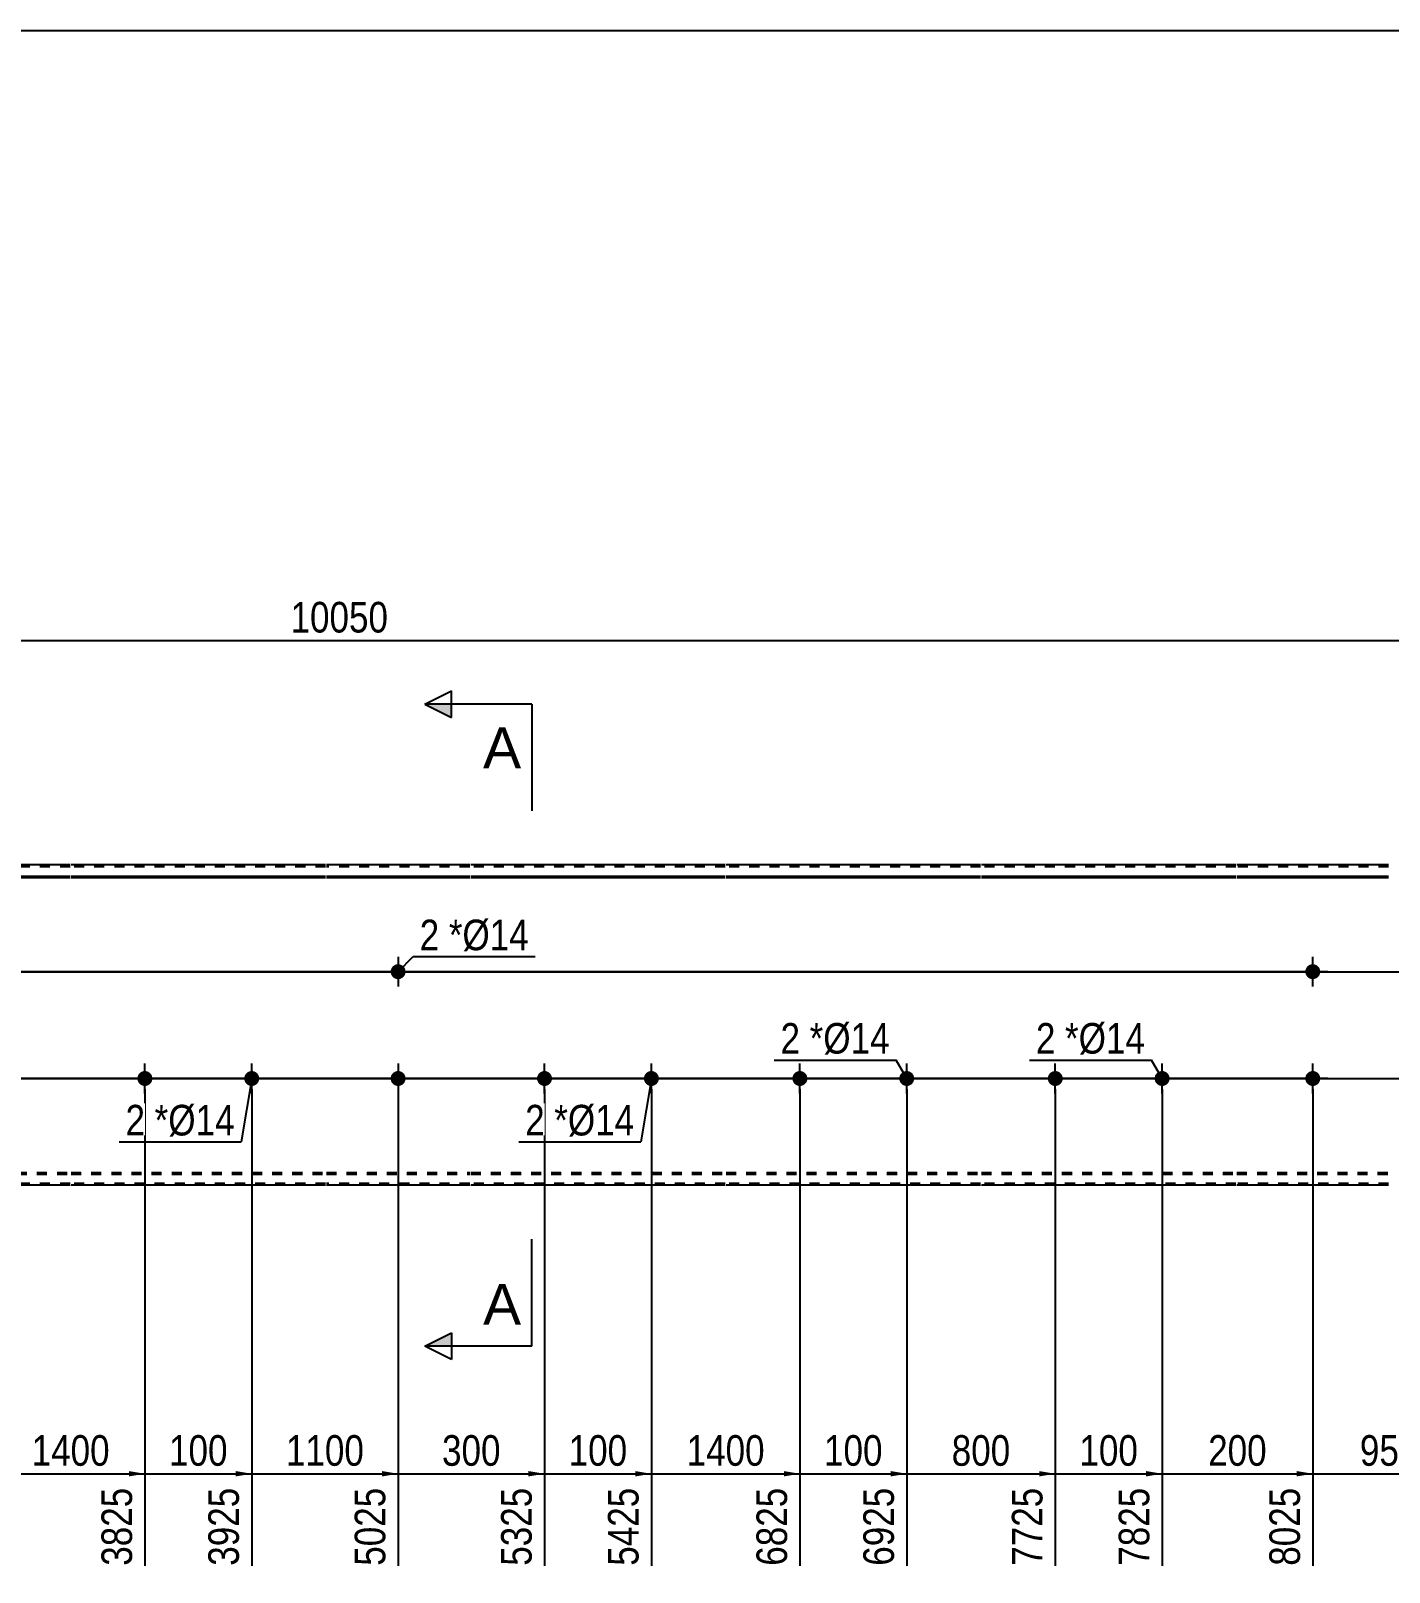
# Model space of a CAD drawing. Header units: millimetres. Extents: x -71 to 331, y -184 to 93.
# Drawn here: x 103.3 to 230.4, y -51.2 to 93.1 of the extents above; entities that cross this region are included whole.
import ezdxf

# ---------------------------------------------------------------- set-up
doc = ezdxf.new("R2010")
doc.units = ezdxf.units.MM
doc.linetypes.add('DXK_LINE_DOT1', pattern=[1.8814, 0.9407, -0.9407])
doc.styles.add('Arial', font='ARIAL.TTF', dxfattribs={"height": 0.2})
doc.styles.add('Arial Narrow', font='ARIALN.TTF', dxfattribs={"height": 0.2})

# ---------------------------------------------------------------- blocks, each defined once
blk = doc.blocks.new('Unknown-629086131-2119')
at = {"color": 5, "linetype": 'Continuous'}
blk.add_line((331.25, 93.07), (-68.75, 93.07), dxfattribs=at)
blk = doc.blocks.new('Part-629086131-1218 - 1203')
at = {"color": 2, "linetype": 'Continuous'}
for p, q in [((106.98, 15), (83.18, 15)), ((130.88, 15), (107.08, 15)), ((144.38, 15), (130.98, 15)), ((168.28, 15), (144.48, 15)), ((192.18, 15), (168.38, 15)), ((216.08, 15), (192.28, 15)), ((230.38, 15), (216.18, 15)), ((83.18, 13.94), (106.98, 13.94)), ((83.18, 13.81), (106.98, 13.81)), ((107.08, 13.94), (130.88, 13.94)), ((107.08, 13.81), (130.88, 13.81)), ((130.98, 13.94), (144.38, 13.94)), ((130.98, 13.81), (144.38, 13.81)), ((144.48, 13.94), (168.28, 13.94)), ((144.48, 13.81), (168.28, 13.81)), ((168.38, 13.94), (192.18, 13.94)), ((168.38, 13.81), (192.18, 13.81)), ((192.28, 13.94), (216.08, 13.94)), ((192.28, 13.81), (216.08, 13.81)), ((216.18, 13.94), (230.38, 13.94)), ((216.18, 13.81), (230.38, 13.81)), ((106.98, -15), (83.18, -15)), ((130.88, -15), (107.08, -15)), ((144.38, -15), (130.98, -15)), ((168.28, -15), (144.48, -15)), ((192.18, -15), (168.38, -15)), ((216.08, -15), (192.28, -15)), ((230.38, -15), (216.18, -15))]:
    blk.add_line(p, q, dxfattribs=at)
at = {"color": 7, "linetype": 'DXK_LINE_DOT1'}
for p, q in [((106.98, 14.82), (83.18, 14.82)), ((130.88, 14.82), (107.08, 14.82)), ((144.38, 14.82), (130.98, 14.82)), ((168.28, 14.82), (144.48, 14.82)), ((192.18, 14.82), (168.38, 14.82)), ((216.08, 14.82), (192.28, 14.82)), ((230.38, 14.82), (216.18, 14.82)), ((83.18, -13.81), (106.98, -13.81)), ((83.18, -13.94), (106.98, -13.94)), ((107.08, -13.81), (130.88, -13.81)), ((107.08, -13.94), (130.88, -13.94)), ((130.98, -13.81), (144.38, -13.81)), ((130.98, -13.94), (144.38, -13.94)), ((144.48, -13.81), (168.28, -13.81)), ((144.48, -13.94), (168.28, -13.94)), ((168.38, -13.81), (192.18, -13.81)), ((168.38, -13.94), (192.18, -13.94)), ((192.28, -13.81), (216.08, -13.81)), ((192.28, -13.94), (216.08, -13.94)), ((216.18, -13.81), (230.38, -13.81)), ((216.18, -13.94), (230.38, -13.94)), ((106.98, -14.82), (83.18, -14.82)), ((130.88, -14.82), (107.08, -14.82)), ((144.38, -14.82), (130.98, -14.82)), ((168.28, -14.82), (144.48, -14.82)), ((192.18, -14.82), (168.38, -14.82)), ((216.08, -14.82), (192.28, -14.82)), ((230.38, -14.82), (216.18, -14.82))]:
    blk.add_line(p, q, dxfattribs=at)
blk = doc.blocks.new('Bolt-629086131-1219 - 1203')
at = {"linetype": 'Continuous'}
for points in [[(222.58, 5, -1), (223.98, 5, -1)], [(261.17, 5, -1), (262.57, 5, -1)]]:
    blk.add_hatch(color=3, dxfattribs=at).paths.add_polyline_path(points)
at = {"color": 3, "linetype": 'Continuous'}
for p, q in [((223.28, 3.6), (223.28, 6.4)), ((261.87, 3.6), (261.87, 6.4)), ((224.68, 5), (221.88, 5)), ((263.27, 5), (260.47, 5))]:
    blk.add_line(p, q, dxfattribs=at)
blk = doc.blocks.new('Bolt-629086131-1226 - 1203')
at = {"linetype": 'Continuous'}
for points in [[(138.38, 5, -1), (136.98, 5, -1)], [(138.38, -5, -1), (136.98, -5, -1)]]:
    blk.add_hatch(color=3, dxfattribs=at).paths.add_polyline_path(points)
at = {"color": 3, "linetype": 'Continuous'}
for p, q in [((137.68, 6.4), (137.68, 3.6)), ((139.08, 5), (136.28, 5)), ((137.68, -3.6), (137.68, -6.4)), ((139.08, -5), (136.28, -5))]:
    blk.add_line(p, q, dxfattribs=at)
blk = doc.blocks.new('Bolt-629086131-1227 - 1203')
at = {"linetype": 'Continuous'}
for points in [[(222.58, -5, -1), (223.98, -5, -1)], [(261.17, -5, -1), (262.57, -5, -1)]]:
    blk.add_hatch(color=3, dxfattribs=at).paths.add_polyline_path(points)
at = {"color": 3, "linetype": 'Continuous'}
for p, q in [((223.28, -6.4), (223.28, -3.6)), ((261.87, -6.4), (261.87, -3.6)), ((224.68, -5), (221.88, -5)), ((263.27, -5), (260.47, -5))]:
    blk.add_line(p, q, dxfattribs=at)
blk = doc.blocks.new('Bolt-629086131-1229 - 1203')
at = {"linetype": 'Continuous'}
for points in [[(113.98, -4.3, -1), (113.98, -5.7, -1)], [(123.98, -4.3, -1), (123.98, -5.7, -1)]]:
    blk.add_hatch(color=3, dxfattribs=at).paths.add_polyline_path(points)
at = {"color": 3, "linetype": 'Continuous'}
for p, q in [((113.98, -6.4), (113.98, -3.6)), ((123.98, -6.4), (123.98, -3.6)), ((112.58, -5), (115.38, -5)), ((122.58, -5), (125.38, -5))]:
    blk.add_line(p, q, dxfattribs=at)
blk = doc.blocks.new('Bolt-629086131-1230 - 1203')
at = {"linetype": 'Continuous'}
for points in [[(151.38, -4.3, -1), (151.38, -5.7, -1)], [(161.38, -4.3, -1), (161.38, -5.7, -1)]]:
    blk.add_hatch(color=3, dxfattribs=at).paths.add_polyline_path(points)
at = {"color": 3, "linetype": 'Continuous'}
for p, q in [((151.38, -6.4), (151.38, -3.6)), ((161.38, -6.4), (161.38, -3.6)), ((149.98, -5), (152.78, -5)), ((159.98, -5), (162.78, -5))]:
    blk.add_line(p, q, dxfattribs=at)
blk = doc.blocks.new('Bolt-629086131-1235 - 1203')
at = {"linetype": 'Continuous'}
for points in [[(175.28, -4.3, -1), (175.28, -5.7, -1)], [(185.28, -4.3, -1), (185.28, -5.7, -1)]]:
    blk.add_hatch(color=3, dxfattribs=at).paths.add_polyline_path(points)
at = {"color": 3, "linetype": 'Continuous'}
for p, q in [((175.28, -6.4), (175.28, -3.6)), ((185.28, -6.4), (185.28, -3.6)), ((173.88, -5), (176.68, -5)), ((183.88, -5), (186.68, -5))]:
    blk.add_line(p, q, dxfattribs=at)
blk = doc.blocks.new('Bolt-629086131-1236 - 1203')
at = {"linetype": 'Continuous'}
for points in [[(199.18, -4.3, -1), (199.18, -5.7, -1)], [(209.18, -4.3, -1), (209.18, -5.7, -1)]]:
    blk.add_hatch(color=3, dxfattribs=at).paths.add_polyline_path(points)
at = {"color": 3, "linetype": 'Continuous'}
for p, q in [((199.18, -6.4), (199.18, -3.6)), ((209.18, -6.4), (209.18, -3.6)), ((197.78, -5), (200.58, -5)), ((207.78, -5), (210.58, -5))]:
    blk.add_line(p, q, dxfattribs=at)
blk = doc.blocks.new('StraightDimension-629086131-1400 - 1203')
at = {"linetype": 'Continuous'}
for points in [[(275.75, -6.5), (276, -5), (276.25, -6.5)], [(276.25, -13.5), (276, -15), (275.75, -13.5)]]:
    blk.add_hatch(color=7, dxfattribs=at).paths.add_polyline_path(points)
at = {"color": 7, "linetype": 'Continuous'}
for p, q in [((76.99, -5), (278.4, -5)), ((276, -15), (276, -5)), ((265.37, -15), (278.4, -15))]:
    blk.add_line(p, q, dxfattribs=at)
at = {"color": 0}
blk.add_wipeout([(275.85, -6.66), (271.65, -6.66), (271.65, -13.34), (275.85, -13.34)], dxfattribs=at)
at = {"color": 3, "style": 'Arial Narrow'}
blk.add_text('100', height=2.863, rotation=90.0002, dxfattribs=at).set_placement((275.25, -12.74))
blk = doc.blocks.new('StraightDimension-629086131-1289 - 1203')
at = {"linetype": 'Continuous'}
blk.add_hatch(color=7, dxfattribs=at).paths.add_polyline_path([(183.78, -41.75), (185.28, -42), (183.78, -42.25)])
at = {"color": 7, "linetype": 'Continuous'}
for p, q in [((175.28, -6), (175.28, -50.61)), ((185.28, -6), (185.28, -50.61)), ((175.28, -42), (185.28, -42))]:
    blk.add_line(p, q, dxfattribs=at)
at = {"color": 0}
blk.add_wipeout([(183.63, -41.85), (183.63, -37.65), (176.94, -37.65), (176.94, -41.85)], dxfattribs=at)
at = {"color": 0, "linetype": 'Continuous'}
blk.add_wipeout([(184.68, -42.7), (180.48, -42.7), (180.48, -51.21), (184.68, -51.21)], dxfattribs=at)
at = {"color": 3, "style": 'Arial Narrow'}
blk.add_text('100', height=2.863, dxfattribs=at).set_placement((177.54, -41.25))
at = {"color": 3, "linetype": 'Continuous', "style": 'Arial Narrow'}
blk.add_text('6925', height=2.863, rotation=90.0002, dxfattribs=at).set_placement((184.08, -50.61))
blk = doc.blocks.new('StraightDimension-629086131-1293 - 1203')
at = {"linetype": 'Continuous'}
blk.add_hatch(color=7, dxfattribs=at).paths.add_polyline_path([(136.18, -41.75), (137.68, -42), (136.18, -42.25)])
at = {"color": 7, "linetype": 'Continuous'}
for p, q in [((123.98, -6), (123.98, -50.61)), ((137.68, -6), (137.68, -50.61)), ((123.98, -42), (137.68, -42))]:
    blk.add_line(p, q, dxfattribs=at)
at = {"color": 0}
blk.add_wipeout([(135.09, -41.85), (135.09, -37.65), (126.58, -37.65), (126.58, -41.85)], dxfattribs=at)
at = {"color": 0, "linetype": 'Continuous'}
blk.add_wipeout([(137.08, -42.7), (132.88, -42.7), (132.88, -51.21), (137.08, -51.21)], dxfattribs=at)
at = {"color": 3, "style": 'Arial Narrow'}
blk.add_text('1100', height=2.863, dxfattribs=at).set_placement((127.18, -41.25))
at = {"color": 3, "linetype": 'Continuous', "style": 'Arial Narrow'}
blk.add_text('5025', height=2.863, rotation=90.0002, dxfattribs=at).set_placement((136.48, -50.61))
blk = doc.blocks.new('StraightDimension-629086131-1292 - 1203')
at = {"linetype": 'Continuous'}
blk.add_hatch(color=7, dxfattribs=at).paths.add_polyline_path([(149.88, -41.75), (151.38, -42), (149.88, -42.25)])
at = {"color": 7, "linetype": 'Continuous'}
for p, q in [((137.68, -6), (137.68, -50.61)), ((151.38, -6), (151.38, -50.61)), ((137.68, -42), (151.38, -42))]:
    blk.add_line(p, q, dxfattribs=at)
at = {"color": 0}
blk.add_wipeout([(147.88, -41.85), (147.88, -37.65), (141.19, -37.65), (141.19, -41.85)], dxfattribs=at)
at = {"color": 0, "linetype": 'Continuous'}
blk.add_wipeout([(150.78, -42.7), (146.58, -42.7), (146.58, -51.21), (150.78, -51.21)], dxfattribs=at)
at = {"color": 3, "style": 'Arial Narrow'}
blk.add_text('300', height=2.863, dxfattribs=at).set_placement((141.79, -41.25))
at = {"color": 3, "linetype": 'Continuous', "style": 'Arial Narrow'}
blk.add_text('5325', height=2.863, rotation=90.0002, dxfattribs=at).set_placement((150.18, -50.61))
blk = doc.blocks.new('StraightDimension-629086131-1291 - 1203')
at = {"linetype": 'Continuous'}
blk.add_hatch(color=7, dxfattribs=at).paths.add_polyline_path([(159.88, -41.75), (161.38, -42), (159.88, -42.25)])
at = {"color": 7, "linetype": 'Continuous'}
for p, q in [((151.38, -6), (151.38, -50.61)), ((161.38, -6), (161.38, -50.61)), ((151.38, -42), (161.38, -42))]:
    blk.add_line(p, q, dxfattribs=at)
at = {"color": 0}
blk.add_wipeout([(159.73, -41.85), (159.73, -37.65), (153.04, -37.65), (153.04, -41.85)], dxfattribs=at)
at = {"color": 0, "linetype": 'Continuous'}
blk.add_wipeout([(160.78, -42.7), (156.58, -42.7), (156.58, -51.21), (160.78, -51.21)], dxfattribs=at)
at = {"color": 3, "style": 'Arial Narrow'}
blk.add_text('100', height=2.863, dxfattribs=at).set_placement((153.64, -41.25))
at = {"color": 3, "linetype": 'Continuous', "style": 'Arial Narrow'}
blk.add_text('5425', height=2.863, rotation=90.0002, dxfattribs=at).set_placement((160.18, -50.61))
blk = doc.blocks.new('StraightDimension-629086131-1286 - 1203')
at = {"linetype": 'Continuous'}
blk.add_hatch(color=7, dxfattribs=at).paths.add_polyline_path([(221.78, -41.75), (223.28, -42), (221.78, -42.25)])
at = {"color": 7, "linetype": 'Continuous'}
for p, q in [((209.18, -6), (209.18, -50.61)), ((223.28, -6), (223.28, -50.61)), ((209.18, -42), (223.28, -42))]:
    blk.add_line(p, q, dxfattribs=at)
at = {"color": 0}
blk.add_wipeout([(219.58, -41.85), (219.58, -37.65), (212.89, -37.65), (212.89, -41.85)], dxfattribs=at)
at = {"color": 0, "linetype": 'Continuous'}
blk.add_wipeout([(222.68, -42.7), (218.48, -42.7), (218.48, -51.21), (222.68, -51.21)], dxfattribs=at)
at = {"color": 3, "style": 'Arial Narrow'}
blk.add_text('200', height=2.863, dxfattribs=at).set_placement((213.49, -41.25))
at = {"color": 3, "linetype": 'Continuous', "style": 'Arial Narrow'}
blk.add_text('8025', height=2.863, rotation=90.0002, dxfattribs=at).set_placement((222.08, -50.61))
blk = doc.blocks.new('StraightDimension-629086131-1290 - 1203')
at = {"linetype": 'Continuous'}
blk.add_hatch(color=7, dxfattribs=at).paths.add_polyline_path([(173.78, -41.75), (175.28, -42), (173.78, -42.25)])
at = {"color": 7, "linetype": 'Continuous'}
for p, q in [((161.38, -6), (161.38, -50.61)), ((175.28, -6), (175.28, -50.61)), ((161.38, -42), (175.28, -42))]:
    blk.add_line(p, q, dxfattribs=at)
at = {"color": 0}
blk.add_wipeout([(172.59, -41.85), (172.59, -37.65), (164.08, -37.65), (164.08, -41.85)], dxfattribs=at)
at = {"color": 0, "linetype": 'Continuous'}
blk.add_wipeout([(174.68, -42.7), (170.48, -42.7), (170.48, -51.21), (174.68, -51.21)], dxfattribs=at)
at = {"color": 3, "style": 'Arial Narrow'}
blk.add_text('1400', height=2.863, dxfattribs=at).set_placement((164.68, -41.25))
at = {"color": 3, "linetype": 'Continuous', "style": 'Arial Narrow'}
blk.add_text('6825', height=2.863, rotation=90.0002, dxfattribs=at).set_placement((174.08, -50.61))
blk = doc.blocks.new('StraightDimension-629086131-1294 - 1203')
at = {"linetype": 'Continuous'}
blk.add_hatch(color=7, dxfattribs=at).paths.add_polyline_path([(122.48, -41.75), (123.98, -42), (122.48, -42.25)])
at = {"color": 7, "linetype": 'Continuous'}
for p, q in [((113.98, -6), (113.98, -50.61)), ((123.98, -6), (123.98, -50.61)), ((113.98, -42), (123.98, -42))]:
    blk.add_line(p, q, dxfattribs=at)
at = {"color": 0}
blk.add_wipeout([(122.33, -41.85), (122.33, -37.65), (115.64, -37.65), (115.64, -41.85)], dxfattribs=at)
at = {"color": 0, "linetype": 'Continuous'}
blk.add_wipeout([(123.38, -42.7), (119.18, -42.7), (119.18, -51.21), (123.38, -51.21)], dxfattribs=at)
at = {"color": 3, "style": 'Arial Narrow'}
blk.add_text('100', height=2.863, dxfattribs=at).set_placement((116.24, -41.25))
at = {"color": 3, "linetype": 'Continuous', "style": 'Arial Narrow'}
blk.add_text('3925', height=2.863, rotation=90.0002, dxfattribs=at).set_placement((122.78, -50.61))
blk = doc.blocks.new('StraightDimension-629086131-1288 - 1203')
at = {"linetype": 'Continuous'}
blk.add_hatch(color=7, dxfattribs=at).paths.add_polyline_path([(197.68, -41.75), (199.18, -42), (197.68, -42.25)])
at = {"color": 7, "linetype": 'Continuous'}
for p, q in [((185.28, -6), (185.28, -50.61)), ((199.18, -6), (199.18, -50.61)), ((185.28, -42), (199.18, -42))]:
    blk.add_line(p, q, dxfattribs=at)
at = {"color": 0}
blk.add_wipeout([(195.58, -41.85), (195.58, -37.65), (188.89, -37.65), (188.89, -41.85)], dxfattribs=at)
at = {"color": 0, "linetype": 'Continuous'}
blk.add_wipeout([(198.58, -42.7), (194.38, -42.7), (194.38, -51.21), (198.58, -51.21)], dxfattribs=at)
at = {"color": 3, "style": 'Arial Narrow'}
blk.add_text('800', height=2.863, dxfattribs=at).set_placement((189.49, -41.25))
at = {"color": 3, "linetype": 'Continuous', "style": 'Arial Narrow'}
blk.add_text('7725', height=2.863, rotation=90.0002, dxfattribs=at).set_placement((197.98, -50.61))
blk = doc.blocks.new('StraightDimension-629086131-1285 - 1203')
at = {"linetype": 'Continuous'}
blk.add_hatch(color=7, dxfattribs=at).paths.add_polyline_path([(236.08, -41.75), (237.58, -42), (236.08, -42.25)])
at = {"color": 7, "linetype": 'Continuous'}
for p, q in [((223.28, -6), (223.28, -50.61)), ((237.58, -6), (237.58, -50.61)), ((223.28, -42), (237.58, -42))]:
    blk.add_line(p, q, dxfattribs=at)
at = {"color": 0}
blk.add_wipeout([(233.77, -41.85), (233.77, -37.65), (227.09, -37.65), (227.09, -41.85)], dxfattribs=at)
at = {"color": 0, "linetype": 'Continuous'}
blk.add_wipeout([(236.98, -42.7), (232.78, -42.7), (232.78, -51.21), (236.98, -51.21)], dxfattribs=at)
at = {"color": 3, "style": 'Arial Narrow'}
blk.add_text('950', height=2.863, dxfattribs=at).set_placement((227.69, -41.25))
at = {"color": 3, "linetype": 'Continuous', "style": 'Arial Narrow'}
blk.add_text('8975', height=2.863, rotation=90.0002, dxfattribs=at).set_placement((236.38, -50.61))
blk = doc.blocks.new('StraightDimension-629086131-1295 - 1203')
at = {"linetype": 'Continuous'}
blk.add_hatch(color=7, dxfattribs=at).paths.add_polyline_path([(112.48, -41.75), (113.98, -42), (112.48, -42.25)])
at = {"color": 7, "linetype": 'Continuous'}
for p, q in [((100.08, -6), (100.08, -50.61)), ((113.98, -6), (113.98, -50.61)), ((100.08, -42), (113.98, -42))]:
    blk.add_line(p, q, dxfattribs=at)
at = {"color": 0}
blk.add_wipeout([(111.29, -41.85), (111.29, -37.65), (102.78, -37.65), (102.78, -41.85)], dxfattribs=at)
at = {"color": 0, "linetype": 'Continuous'}
blk.add_wipeout([(113.38, -42.7), (109.18, -42.7), (109.18, -51.21), (113.38, -51.21)], dxfattribs=at)
at = {"color": 3, "style": 'Arial Narrow'}
blk.add_text('1400', height=2.863, dxfattribs=at).set_placement((103.38, -41.25))
at = {"color": 3, "linetype": 'Continuous', "style": 'Arial Narrow'}
blk.add_text('3825', height=2.863, rotation=90.0002, dxfattribs=at).set_placement((112.78, -50.61))
blk = doc.blocks.new('StraightDimension-629086131-1287 - 1203')
at = {"linetype": 'Continuous'}
blk.add_hatch(color=7, dxfattribs=at).paths.add_polyline_path([(207.68, -41.75), (209.18, -42), (207.68, -42.25)])
at = {"color": 7, "linetype": 'Continuous'}
for p, q in [((199.18, -6), (199.18, -50.61)), ((209.18, -6), (209.18, -50.61)), ((199.18, -42), (209.18, -42))]:
    blk.add_line(p, q, dxfattribs=at)
at = {"color": 0}
blk.add_wipeout([(207.53, -41.85), (207.53, -37.65), (200.84, -37.65), (200.84, -41.85)], dxfattribs=at)
at = {"color": 0, "linetype": 'Continuous'}
blk.add_wipeout([(208.58, -42.7), (204.38, -42.7), (204.38, -51.21), (208.58, -51.21)], dxfattribs=at)
at = {"color": 3, "style": 'Arial Narrow'}
blk.add_text('100', height=2.863, dxfattribs=at).set_placement((201.44, -41.25))
at = {"color": 3, "linetype": 'Continuous', "style": 'Arial Narrow'}
blk.add_text('7825', height=2.863, rotation=90.0002, dxfattribs=at).set_placement((207.98, -50.61))
blk = doc.blocks.new('StraightDimension-629086131-1398 - 1203')
at = {"linetype": 'Continuous'}
for points in [[(275.75, 13.5), (276, 15), (276.25, 13.5)], [(276.25, 6.5), (276, 5), (275.75, 6.5)]]:
    blk.add_hatch(color=7, dxfattribs=at).paths.add_polyline_path(points)
at = {"color": 7, "linetype": 'Continuous'}
for p, q in [((265.37, 15), (278.4, 15)), ((276, 5), (276, 15)), ((76.99, 5), (278.4, 5))]:
    blk.add_line(p, q, dxfattribs=at)
at = {"color": 0}
blk.add_wipeout([(275.85, 13.34), (271.65, 13.34), (271.65, 6.66), (275.85, 6.66)], dxfattribs=at)
at = {"color": 3, "style": 'Arial Narrow'}
blk.add_text('100', height=2.863, rotation=90.0002, dxfattribs=at).set_placement((275.25, 7.26))
blk = doc.blocks.new('StraightDimension-629086131-1399 - 1203')
at = {"linetype": 'Continuous'}
for points in [[(275.75, 3.5), (276, 5), (276.25, 3.5)], [(276.25, -3.5), (276, -5), (275.75, -3.5)]]:
    blk.add_hatch(color=7, dxfattribs=at).paths.add_polyline_path(points)
at = {"color": 7, "linetype": 'Continuous'}
for p, q in [((76.99, 5), (278.4, 5)), ((276, -5), (276, 5)), ((76.99, -5), (278.4, -5))]:
    blk.add_line(p, q, dxfattribs=at)
at = {"color": 0}
blk.add_wipeout([(275.85, 3.34), (271.65, 3.34), (271.65, -3.34), (275.85, -3.34)], dxfattribs=at)
at = {"color": 3, "style": 'Arial Narrow'}
blk.add_text('100', height=2.863, rotation=90.0002, dxfattribs=at).set_placement((275.25, -2.74))
blk = doc.blocks.new('StraightDimension-629086131-1425 - 1203')
at = {"color": 7, "linetype": 'Continuous'}
blk.add_line((222.28, 5), (-14.25, 5), dxfattribs=at)
blk = doc.blocks.new('StraightDimension-629086131-1426 - 1203')
at = {"color": 7, "linetype": 'Continuous'}
for p, q in [((222.28, 5), (-14.25, 5)), ((222.28, -5), (-14.25, -5))]:
    blk.add_line(p, q, dxfattribs=at)
blk = doc.blocks.new('StraightDimension-629086131-1427 - 1203')
at = {"color": 7, "linetype": 'Continuous'}
blk.add_line((222.28, -5), (-14.25, -5), dxfattribs=at)
blk = doc.blocks.new('StraightDimension-629086131-1444 - 1203')
at = {"color": 7, "linetype": 'Continuous'}
blk.add_line((0, 36), (264.37, 36), dxfattribs=at)
at = {"color": 0}
blk.add_wipeout([(137.36, 36.15), (137.36, 40.35), (127.01, 40.35), (127.01, 36.15)], dxfattribs=at)
at = {"color": 3, "style": 'Arial Narrow'}
blk.add_text('10050', height=2.863, dxfattribs=at).set_placement((127.61, 36.75))
blk = doc.blocks.new('SectionMark-629086131-1279 - 1203')
at = {"linetype": 'Continuous'}
for points in [[(142.68, 30.05), (142.68, 28.8), (140.18, 30.05)], [(142.68, -28.8), (142.68, -30.05), (140.18, -30.05)]]:
    blk.add_hatch(color=30, dxfattribs=at).paths.add_polyline_path(points)
at = {"color": 30, "linetype": 'Continuous'}
for p, q in [((140.18, 30.05), (142.68, 31.3)), ((142.68, 28.8), (142.68, 31.3)), ((150.18, 30.05), (140.18, 30.05)), ((140.18, 30.05), (142.68, 28.8)), ((150.18, 30.05), (150.18, 20.05)), ((150.18, -30.05), (150.18, -20.05)), ((140.18, -30.05), (142.68, -28.8)), ((142.68, -28.8), (142.68, -31.3)), ((150.18, -30.05), (140.18, -30.05)), ((142.68, -31.3), (140.18, -30.05))]:
    blk.add_line(p, q, dxfattribs=at)
at = {"color": 0, "linetype": 'Continuous'}
for points in [[(149.18, 24.05), (149.18, 28.05), (145.63, 28.05), (145.63, 24.05)], [(149.18, -28.05), (149.18, -24.05), (145.63, -24.05), (145.63, -28.05)]]:
    blk.add_wipeout(points, dxfattribs=at)
at = {"color": 96, "linetype": 'Continuous', "style": 'Arial'}
for p in [(145.63, 24.05), (145.63, -28.05)]:
    blk.add_text('A', height=3.82, dxfattribs=at).set_placement(p)
blk = doc.blocks.new('Mark-629086131-1485 - 1203')
at = {"color": 0}
for points in [[(151.39, -10.33), (151.39, -7.33), (149.57, -7.33), (149.57, -10.33)], [(153.57, -10.33), (153.57, -7.33), (152.29, -7.33), (152.29, -10.33)]]:
    blk.add_wipeout(points, dxfattribs=at)
for points in [[(151.39, -10.33), (151.39, -7.33), (149.57, -7.33), (149.57, -10.33)], [(153.57, -10.33), (153.57, -7.33), (152.29, -7.33), (152.29, -10.33)]]:
    blk.add_wipeout(points, dxfattribs=at)
at = {"color": 3, "style": 'Arial Narrow'}
blk.add_text('2', height=2.86, dxfattribs=at).set_placement((149.57, -10.33))
at = {"color": 0}
blk.add_wipeout([(159.78, -10.33), (159.78, -7.33), (153.57, -7.33), (153.57, -10.33)], dxfattribs=at)
blk.add_wipeout([(159.78, -10.33), (159.78, -7.33), (153.57, -7.33), (153.57, -10.33)], dxfattribs=at)
at = {"color": 7, "linetype": 'Continuous'}
for p in [(161.38, -5), (148.97, -10.93)]:
    blk.add_line(p, (160.38, -10.93), dxfattribs=at)
at = {"color": 3, "style": 'Arial Narrow'}
for s, height, p in [('*', 2.86, (152.29, -10.33)), ('Ø14', 2.863, (153.57, -10.33))]:
    blk.add_text(s, height=height, dxfattribs=at).set_placement(p)
blk = doc.blocks.new('Mark-629086131-1484 - 1203')
at = {"color": 0}
for points in [[(113.99, -10.33), (113.99, -7.33), (112.17, -7.33), (112.17, -10.33)], [(116.17, -10.33), (116.17, -7.33), (114.89, -7.33), (114.89, -10.33)]]:
    blk.add_wipeout(points, dxfattribs=at)
for points in [[(113.99, -10.33), (113.99, -7.33), (112.17, -7.33), (112.17, -10.33)], [(116.17, -10.33), (116.17, -7.33), (114.89, -7.33), (114.89, -10.33)]]:
    blk.add_wipeout(points, dxfattribs=at)
at = {"color": 3, "style": 'Arial Narrow'}
blk.add_text('2', height=2.86, dxfattribs=at).set_placement((112.17, -10.33))
at = {"color": 0}
blk.add_wipeout([(122.38, -10.33), (122.38, -7.33), (116.17, -7.33), (116.17, -10.33)], dxfattribs=at)
blk.add_wipeout([(122.38, -10.33), (122.38, -7.33), (116.17, -7.33), (116.17, -10.33)], dxfattribs=at)
at = {"color": 7, "linetype": 'Continuous'}
for p in [(123.98, -5), (111.57, -10.93)]:
    blk.add_line(p, (122.98, -10.93), dxfattribs=at)
at = {"color": 3, "style": 'Arial Narrow'}
for s, height, p in [('*', 2.86, (114.89, -10.33)), ('Ø14', 2.863, (116.17, -10.33))]:
    blk.add_text(s, height=height, dxfattribs=at).set_placement(p)
blk = doc.blocks.new('Mark-629086131-1482 - 1203')
at = {"color": 0}
for points in [[(141.53, 7.01), (141.53, 10.01), (139.7, 10.01), (139.7, 7.01)], [(143.7, 7.01), (143.7, 10.01), (142.43, 10.01), (142.43, 7.01)]]:
    blk.add_wipeout(points, dxfattribs=at)
for points in [[(141.53, 7.01), (141.53, 10.01), (139.7, 10.01), (139.7, 7.01)], [(143.7, 7.01), (143.7, 10.01), (142.43, 10.01), (142.43, 7.01)]]:
    blk.add_wipeout(points, dxfattribs=at)
at = {"color": 7, "linetype": 'Continuous'}
blk.add_line((137.68, 5), (139.1, 6.41), dxfattribs=at)
at = {"color": 3, "style": 'Arial Narrow'}
blk.add_text('2', height=2.86, dxfattribs=at).set_placement((139.7, 7.01))
at = {"color": 0}
blk.add_wipeout([(149.92, 7.01), (149.92, 10.01), (143.7, 10.01), (143.7, 7.01)], dxfattribs=at)
blk.add_wipeout([(149.92, 7.01), (149.92, 10.01), (143.7, 10.01), (143.7, 7.01)], dxfattribs=at)
at = {"color": 7, "linetype": 'Continuous'}
blk.add_line((139.1, 6.41), (150.52, 6.41), dxfattribs=at)
at = {"color": 3, "style": 'Arial Narrow'}
for s, height, p in [('*', 2.86, (142.43, 7.01)), ('Ø14', 2.863, (143.7, 7.01))]:
    blk.add_text(s, height=height, dxfattribs=at).set_placement(p)
blk = doc.blocks.new('Mark-629086131-1486 - 1203')
at = {"color": 0}
for points in [[(175.29, -2.67), (175.29, 0.33), (173.47, 0.33), (173.47, -2.67)], [(177.47, -2.67), (177.47, 0.33), (176.19, 0.33), (176.19, -2.67)]]:
    blk.add_wipeout(points, dxfattribs=at)
for points in [[(175.29, -2.67), (175.29, 0.33), (173.47, 0.33), (173.47, -2.67)], [(177.47, -2.67), (177.47, 0.33), (176.19, 0.33), (176.19, -2.67)]]:
    blk.add_wipeout(points, dxfattribs=at)
at = {"color": 3, "style": 'Arial Narrow'}
blk.add_text('2', height=2.86, dxfattribs=at).set_placement((173.47, -2.67))
at = {"color": 0}
blk.add_wipeout([(183.68, -2.67), (183.68, 0.33), (177.47, 0.33), (177.47, -2.67)], dxfattribs=at)
blk.add_wipeout([(183.68, -2.67), (183.68, 0.33), (177.47, 0.33), (177.47, -2.67)], dxfattribs=at)
at = {"color": 7, "linetype": 'Continuous'}
for p in [(172.87, -3.27), (185.28, -5)]:
    blk.add_line(p, (184.28, -3.27), dxfattribs=at)
at = {"color": 3, "style": 'Arial Narrow'}
for s, height, p in [('*', 2.86, (176.19, -2.67)), ('Ø14', 2.863, (177.47, -2.67))]:
    blk.add_text(s, height=height, dxfattribs=at).set_placement(p)
blk = doc.blocks.new('Mark-629086131-1487 - 1203')
at = {"color": 0}
for points in [[(199.19, -2.67), (199.19, 0.33), (197.37, 0.33), (197.37, -2.67)], [(201.37, -2.67), (201.37, 0.33), (200.09, 0.33), (200.09, -2.67)]]:
    blk.add_wipeout(points, dxfattribs=at)
for points in [[(199.19, -2.67), (199.19, 0.33), (197.37, 0.33), (197.37, -2.67)], [(201.37, -2.67), (201.37, 0.33), (200.09, 0.33), (200.09, -2.67)]]:
    blk.add_wipeout(points, dxfattribs=at)
at = {"color": 3, "style": 'Arial Narrow'}
blk.add_text('2', height=2.86, dxfattribs=at).set_placement((197.37, -2.67))
at = {"color": 0}
blk.add_wipeout([(207.58, -2.67), (207.58, 0.33), (201.37, 0.33), (201.37, -2.67)], dxfattribs=at)
blk.add_wipeout([(207.58, -2.67), (207.58, 0.33), (201.37, 0.33), (201.37, -2.67)], dxfattribs=at)
at = {"color": 7, "linetype": 'Continuous'}
for p in [(196.77, -3.27), (209.18, -5)]:
    blk.add_line(p, (208.18, -3.27), dxfattribs=at)
at = {"color": 3, "style": 'Arial Narrow'}
for s, height, p in [('*', 2.86, (200.09, -2.67)), ('Ø14', 2.863, (201.37, -2.67))]:
    blk.add_text(s, height=height, dxfattribs=at).set_placement(p)

msp = doc.modelspace()

# ---------------------------------------------------------------- block references
for name in ['Unknown-629086131-2119', 'Part-629086131-1218 - 1203', 'Bolt-629086131-1226 - 1203', 'Bolt-629086131-1219 - 1203', 'Bolt-629086131-1229 - 1203', 'Bolt-629086131-1230 - 1203', 'Bolt-629086131-1235 - 1203', 'Bolt-629086131-1236 - 1203', 'Bolt-629086131-1227 - 1203']:
    msp.add_blockref(name, (0, 0))

# ---------------------------------------------------------------- next in the draw order: block references
for name in ['StraightDimension-629086131-1444 - 1203', 'StraightDimension-629086131-1398 - 1203', 'StraightDimension-629086131-1400 - 1203']:
    msp.add_blockref(name, (0, 0))

# ---------------------------------------------------------------- next in the draw order: block references
for name in ['StraightDimension-629086131-1399 - 1203', 'StraightDimension-629086131-1293 - 1203', 'StraightDimension-629086131-1289 - 1203', 'StraightDimension-629086131-1286 - 1203']:
    msp.add_blockref(name, (0, 0))

# ---------------------------------------------------------------- next in the draw order: block references
for name in ['StraightDimension-629086131-1425 - 1203', 'StraightDimension-629086131-1294 - 1203', 'StraightDimension-629086131-1292 - 1203', 'StraightDimension-629086131-1288 - 1203', 'StraightDimension-629086131-1285 - 1203']:
    msp.add_blockref(name, (0, 0))

# ---------------------------------------------------------------- next in the draw order: block references
for name in ['StraightDimension-629086131-1426 - 1203', 'StraightDimension-629086131-1295 - 1203', 'StraightDimension-629086131-1291 - 1203', 'StraightDimension-629086131-1287 - 1203']:
    msp.add_blockref(name, (0, 0))

# ---------------------------------------------------------------- next in the draw order: block references
msp.add_blockref('StraightDimension-629086131-1290 - 1203', (0, 0))

# ---------------------------------------------------------------- next in the draw order: block references
msp.add_blockref('StraightDimension-629086131-1427 - 1203', (0, 0))

# ---------------------------------------------------------------- next in the draw order: block references
for name in ['SectionMark-629086131-1279 - 1203', 'Mark-629086131-1486 - 1203', 'Mark-629086131-1487 - 1203', 'Mark-629086131-1484 - 1203']:
    msp.add_blockref(name, (0, 0))

# ---------------------------------------------------------------- next in the draw order: block references
for name in ['Mark-629086131-1482 - 1203', 'Mark-629086131-1485 - 1203']:
    msp.add_blockref(name, (0, 0))

doc.saveas('drawing.dxf')
